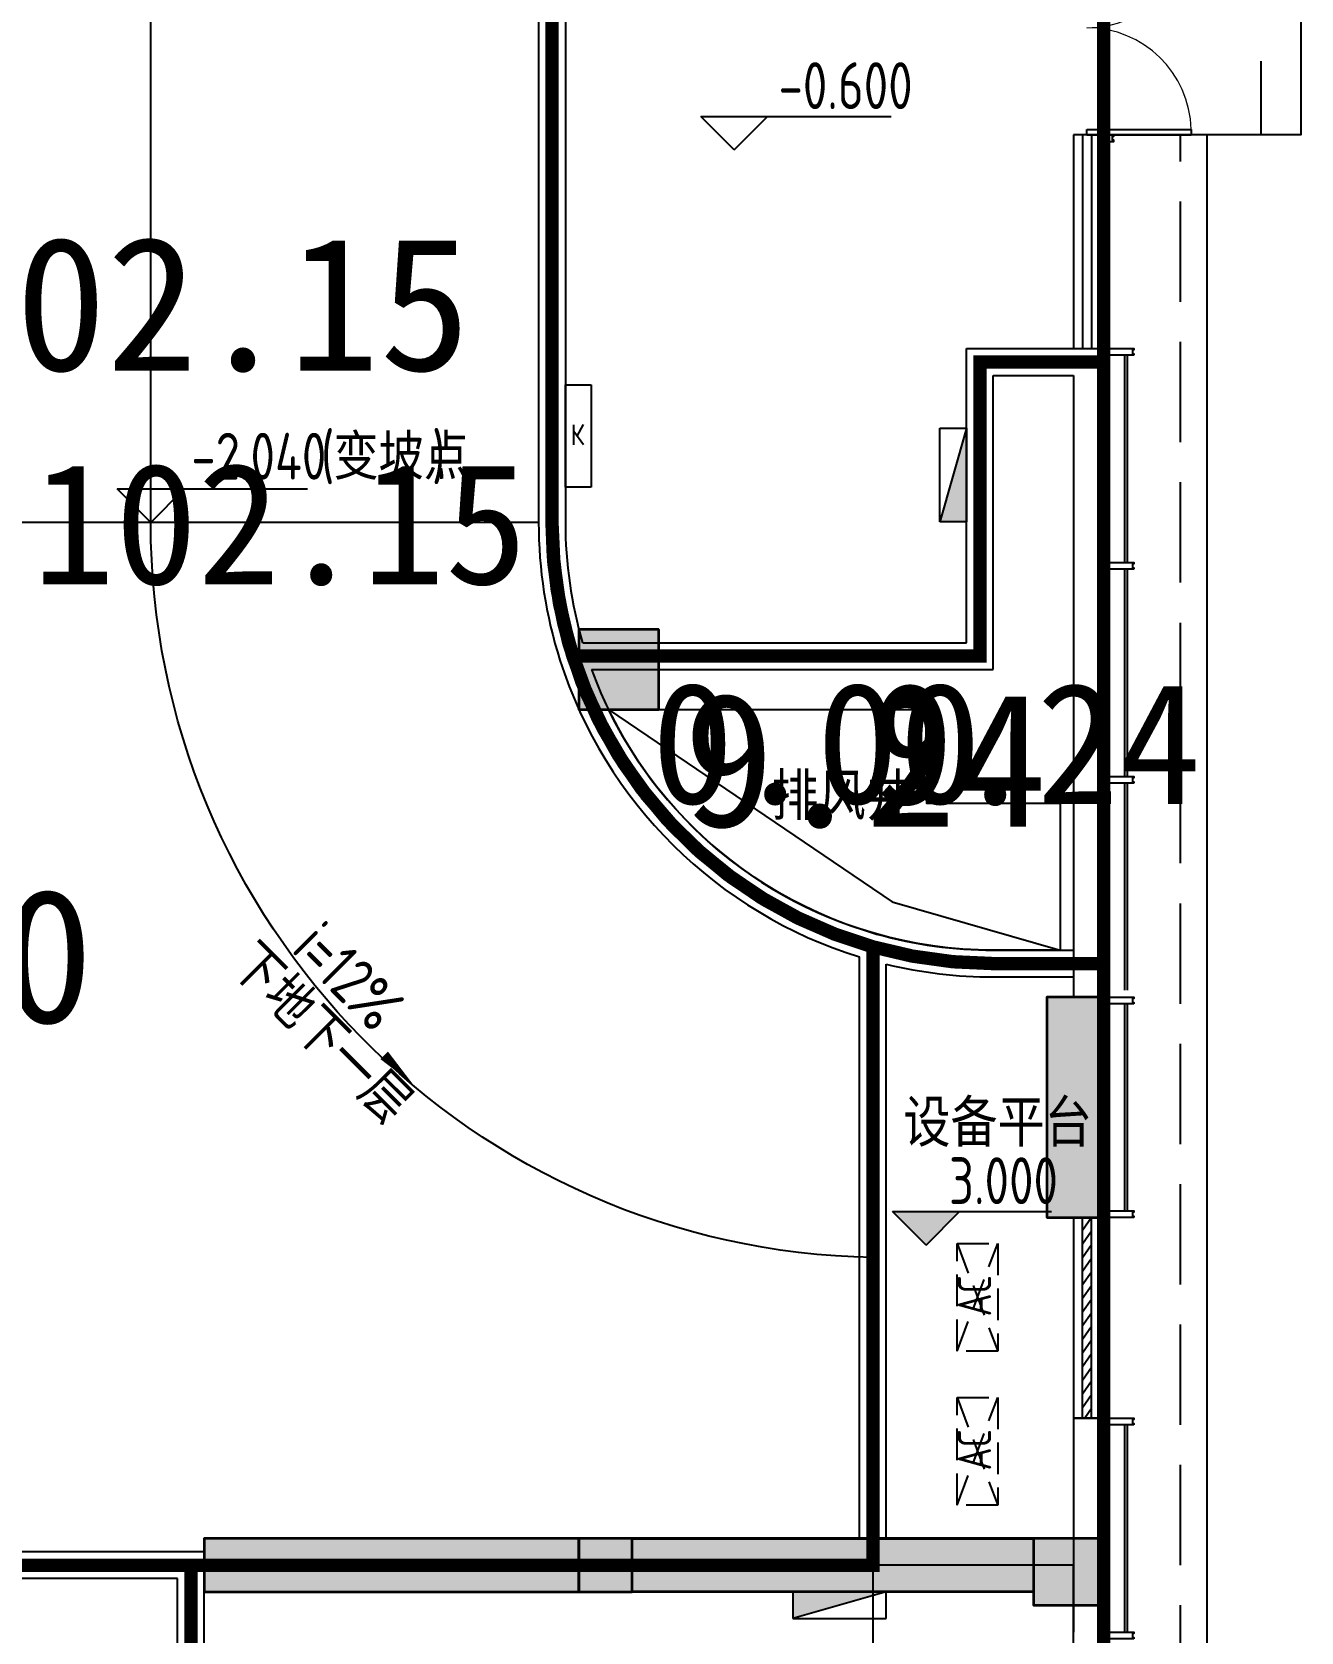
# Model space of a CAD drawing. Extents: x 513700 to 513844, y -232466 to -232398.
# Drawn here: x 513814.88 to 513824.37, y -232430.69 to -232418.73 of the extents above; entities that cross this region are included whole.
import ezdxf

# ---------------------------------------------------------------- set-up
doc = ezdxf.new("R2010")
doc.units = 0
doc.header["$LTSCALE"] = 1000
for name, pattern in [('$1$DASH', [0.35, 0.25, -0.1]), ('CACHE2', [0.1875, 0.125, -0.0625]), ('CONTINOUS', [0]), ('DASH', [0.35, 0.25, -0.1])]:
    doc.linetypes.add(name, pattern=pattern)
doc.layers.get('0').update_dxf_attribs({"color": 252})
for name, color, linetype in [('$0$A-ANNO-100-TXT', 252, 'Continuous'), ('$0$AA-空调', 252, '$1$DASH'), ('$面积结果', 7, 'Continuous'), ('6#-造型-1F（实施版）金属型材-METAL-S', 253, 'Continuous'), ('6#-造型-银白色铝板', 252, 'Continuous'), ('A-ANNO-100-DIM-E', 253, 'Continuous'), ('A-ANNO-100-TXT', 252, 'Continuous'), ('A-ANNO-20-SYMB', 252, 'Continuous'), ('A-DOOR', 252, 'Continuous'), ('A-HOLE-E', 253, 'Continuous'), ('A-PATT-COLU', 253, 'Continuous'), ('A-STAIR', 252, 'Continuous'), ('A-STONE-S', 253, 'Continuous'), ('A-STR-CONC-B', 252, 'Continuous'), ('A-STR-CONC-C', 253, 'Continuous'), ('A-WALL-S', 252, 'Continuous'), ('A-WINDOW', 253, 'Continuous'), ('AA-DIM_SYMB', 253, 'Continuous'), ('AA-STAIR', 252, 'Continuous'), ('PUB_HATCH', 252, 'Continuous'), ('PUB_TEXT', 252, 'Continuous'), ('建-空调', 253, 'DASH'), ('降板', 253, 'Continuous'), ('面积', 6, 'Continuous')]:
    doc.layers.add(name, color=color, linetype=linetype)
for name, color, linetype, lineweight in [('P-FIRE-FH', 252, 'Continuous', 25), ('S-COLU', 252, 'Continuous', 35), ('S-COLU-HATC', 252, 'Continuous', 25), ('S-WALL', 252, 'Continuous', 35), ('S-WALL-HATC', 252, 'Continuous', 25), ('面积-不计容-地下室-1', 4, 'Continuous', 0), ('面积-计容-住宅-1', 1, 'Continuous', 0), ('面积-计容-餐饮便利店-1', 3, 'Continuous', 0)]:
    doc.layers.add(name, color=color, linetype=linetype, lineweight=lineweight)
doc.styles.add('_TCH_SPACE', font='TSSDENG.shx', dxfattribs={"width": 0.8, "height": 5, "bigfont": 'hztxt.shx'})
doc.styles.add('DIM_FONT', font='SIMPLEX', dxfattribs={"width": 0.7, "bigfont": 'GBCBIG'})
doc.styles.add('dw', font='simhei.ttf')
doc.styles.add('TYDG_02', font='TSSDENG.shx', dxfattribs={"width": 0.8, "bigfont": 'hztxt.shx'})

# ---------------------------------------------------------------- blocks, each defined once
blk = doc.blocks.new('2新72A$C0EC5048D')
at = {"layer": 'S-COLU-HATC'}
for points in [[(-3200, 17500), (-3800, 17500), (-3800, 16900), (-3200, 16900)], [(-3400, 10700), (-3800, 10700), (-3800, 10300), (-3400, 10300)], [(100, 10700), (-400, 10700), (-400, 10200), (100, 10200)]]:
    blk.add_hatch(color=256, dxfattribs=at).paths.add_polyline_path(points)
at = {"layer": 'S-WALL-HATC'}
for points in [[(-300, 13100), (100, 13100), (100, 14750), (-300, 14750)], [(-3800, 10700), (-6600, 10700), (-6600, 10300), (-3800, 10300)], [(-3400, 10700), (-400, 10700), (-400, 10300), (-3400, 10300)]]:
    blk.add_hatch(color=256, dxfattribs=at).paths.add_polyline_path(points)
at = {"layer": 'S-COLU', "elevation": 0}
for points in [[(-3200, 17500), (-3800, 17500), (-3800, 16900), (-3200, 16900)], [(-3400, 10700), (-3800, 10700), (-3800, 10300), (-3400, 10300)], [(100, 10700), (-400, 10700), (-400, 10200), (100, 10200)]]:
    blk.add_lwpolyline(points, close=True, dxfattribs=at)
at = {"layer": 'S-WALL', "elevation": 0}
for points in [[(-300, 13100), (100, 13100), (100, 14750), (-300, 14750)], [(-3800, 10700), (-6600, 10700), (-6600, 10300), (-3800, 10300)], [(-400, 10700), (-3400, 10700)], [(-3400, 10700), (-400, 10700), (-400, 10300), (-3400, 10300)]]:
    blk.add_lwpolyline(points, close=True, dxfattribs=at)
blk = doc.blocks.new('2新12$TwtSys$00000434')
for p, q in [((-0.5, 0.5), (-0.5, -0.5)), ((-0.5, -0.5), (0.5, 0.5)), ((0.5, 0.5), (-0.5, 0.5)), ((0.5, -0.5), (0.5, 0.5)), ((-0.5, -0.5), (0.5, -0.5))]:
    blk.add_line(p, q)
blk.add_solid([(0.5, -0.5), (0.5, 0.5), (-0.5, -0.5)])
blk = doc.blocks.new('2新83A$C6440205E')
at = {"layer": 'P-FIRE-FH', "yscale": 200, "zscale": 700}
for p, xscale, rotation in [((32500, 18655), -700, 90), ((31650, 10200), 700, 180)]:
    blk.add_blockref('2新12$TwtSys$00000434', p, dxfattribs=dict(at, xscale=xscale, rotation=rotation))
blk = doc.blocks.new('2新01$0$HD高低位双层挂式空调室外机')
at = {"layer": '$0$AA-空调'}
for p, q in [((0, 320), (850, 0)), ((850, 320), (0, 0))]:
    blk.add_line(p, q, dxfattribs=at)
blk.add_lwpolyline([(850, 0), (0, 0), (0, 320), (850, 320)], close=True, dxfattribs=at)
at = {"layer": '$0$A-ANNO-100-TXT', "style": 'TYDG_02', "width": 0.8}
blk.add_text('AC', height=263.4, dxfattribs=at).set_placement((275, 52))
blk = doc.blocks.new('2新154_FZH')
blk.add_lwpolyline([(-0.5, -0.5), (0.5, -0.5), (0.5, 0.5), (-0.5, 0.5)], close=True)
at = {"layer": 'PUB_HATCH'}
blk.add_solid([(-0.5, -0.5), (0.5, -0.5), (-0.5, 0.5), (0.5, 0.5)], dxfattribs=at)
blk = doc.blocks.new('2新231F柱')
at = {"layer": 'A-PATT-COLU'}
for points in [[(-39562, -21598), (-39562, -21198), (-42362, -21198), (-42362, -21598)], [(-39162, -21198), (-39162, -21598), (-36162, -21598), (-36162, -21198)]]:
    blk.add_hatch(color=256, dxfattribs=at).paths.add_polyline_path(points)
at = {"layer": 'A-STR-CONC-B'}
for p, q in [((-42362, -21198), (-39562, -21198)), ((-42362, -21198), (-42362, -21598)), ((-39162, -21198), (-36162, -21198)), ((-42362, -21598), (-39562, -21598)), ((-39162, -21598), (-36162, -21598))]:
    blk.add_line(p, q, dxfattribs=at)
at = {"layer": 'A-STR-CONC-C'}
for p, xscale, yscale, zscale, rotation in [((-39262, -14698), 599.9999999998963, 599.9999999998963, 599.9999999998963, 270), ((-35862, -17973), 1649.999999999905, 400.0011444842676, 400.0011444842676, 270.0000000000056), ((-39362, -21398), 399.9999999997817, 399.9999999997817, 399.9999999997817, 359.9999999999652), ((-35912, -21448), 499.99999999996, 499.99999999996, 499.99999999996, 270.0000000000075)]:
    blk.add_blockref('2新154_FZH', p, dxfattribs=dict(at, xscale=xscale, yscale=yscale, zscale=zscale, rotation=rotation))
blk = doc.blocks.new('2新84A$C7F1512ED')
at = {"layer": 'A-ANNO-100-DIM-E'}
for p, q in [((-2900, -9300), (-3150, -9050)), ((-3150, -9050), (-1727, -9050)), ((-2900, -9300), (-2650, -9050))]:
    blk.add_line(p, q, dxfattribs=at)
at = {"layer": 'A-ANNO-20-SYMB'}
blk.add_lwpolyline([(-2357, -12083, 0, 0, 0), (-943, -13498, 0, 80, 0), (-1155, -13286, 0, 0, 0)], format="xyseb", dxfattribs=at)
at = {"layer": 'AA-DIM_SYMB'}
blk.add_lwpolyline([(2498, -14799, -0.408771), (-2900, -9300), (-2900, 3100)], format="xyb", dxfattribs=at)
at = {"layer": 'AA-STAIR', "ltscale": 10}
blk.add_lwpolyline([(0, -9300), (-5000, -9300)], dxfattribs=at)
at = {"layer": 'PUB_TEXT', "color": 7, "style": 'TYDG_02', "width": 0.8}
for s, p in [('(', (-1627, -8980)), (')', (-796, -8980)), ('-2.040', (-2597, -8980))]:
    blk.add_text(s, height=350, dxfattribs=at).set_placement(p)
at = {"layer": 'PUB_TEXT', "color": 7, "style": 'TYDG_02'}
blk.add_text('变坡点', height=337.6, dxfattribs=at).set_placement((-1534, -8980))
at = {"layer": 'PUB_TEXT', "color": 7, "style": 'TYDG_02', "width": 0.8}
blk.add_text('i=12%', height=350, rotation=315, dxfattribs=at).set_placement((-1859, -12504))
at = {"layer": 'PUB_TEXT', "color": 7, "style": 'TYDG_02'}
blk.add_text('下地下一层', height=337.6, rotation=315, dxfattribs=at).set_placement((-2340, -12643))
blk = doc.blocks.new('2新164a-waraet5465478')
at = {"layer": '6#-造型-1F（实施版）金属型材-METAL-S'}
blk.add_lwpolyline([(2224547, 326871), (2224547, 327121), (2224597, 327121), (2224597, 326871), (2224587, 326871), (2224587, 326881), (2224557, 326881), (2224557, 326871)], close=True, dxfattribs=at)
blk = doc.blocks.new('2新157a-dahsedfweo334')
at = {"layer": '6#-造型-1F（实施版）金属型材-METAL-S'}
blk.add_lwpolyline([(2186872, 353421), (2186922, 353421), (2186922, 353521), (2186912, 353521), (2186912, 353511), (2186882, 353511), (2186882, 353521), (2186872, 353521)], close=True, dxfattribs=at)
blk = doc.blocks.new('2新75A$C42150BCA')
at = {"layer": 'A-STONE-S'}
for points in [[(33780, 19550), (33780, 18000)], [(33800, 19550), (33800, 18000)], [(33780, 17950), (33780, 16400)], [(33800, 17950), (33800, 16400)], [(33780, 16350), (33780, 14800)], [(33800, 16350), (33800, 14800)], [(33780, 14700), (33780, 13150)], [(33800, 14700), (33800, 13150)], [(33780, 11550), (33780, 10000)], [(33800, 11550), (33800, 10000)]]:
    blk.add_lwpolyline(points, dxfattribs=at)
at = {"layer": '6#-造型-银白色铝板'}
for name, p, rotation in [('2新157a-dahsedfweo334', (-319821, 2208072), 270), ('2新164a-waraet5465478', (360721, -2204997), 90), ('2新164a-waraet5465478', (360721, -2206597), 90), ('2新164a-waraet5465478', (360721, -2208197), 90), ('2新164a-waraet5465478', (360721, -2209847), 90), ('2新164a-waraet5465478', (360721, -2211447), 90), ('2新164a-waraet5465478', (360721, -2212997), 90), ('2新164a-waraet5465478', (360721, -2214597), 90)]:
    blk.add_blockref(name, p, dxfattribs=dict(at, rotation=rotation))
blk = doc.blocks.new('2新04$DorLib2D$00000002')
for p, q in [((-0.5, 0), (-0.5, 0.4875)), ((-0.475, 0.4875), (-0.5, 0.4875)), ((-0.475, 0), (-0.475, 0.4875)), ((0.475, 0), (0.475, 0.4875)), ((0.475, 0.4875), (0.5, 0.4875)), ((0.5, 0), (0.5, 0.4875)), ((-0.5, 0), (-0.475, 0)), ((0.5, 0), (0.475, 0))]:
    blk.add_line(p, q)
at = {"lineweight": 13}
for centre, start, end in [((-0.4875, 0), 0, 88.53072), ((0.4875, 0), 91.46928, 180)]:
    blk.add_arc(centre, 0.4875, start, end, dxfattribs=at)
blk = doc.blocks.new('2新14$WINLIB2D$00000039')
at = {"color": 0}
for points in [[(-0.5, 0.5), (-0.5, -0.5)], [(0.5, 0.5), (-0.5, 0.5)], [(0.5, -0.5), (0.5, 0.5)], [(-0.5, 0.1667), (0.5, 0.1667)], [(-0.3839, -0.1667), (-0.448, 0.1667)], [(-0.3159, -0.1667), (-0.38, 0.1667)], [(-0.2479, -0.1667), (-0.312, 0.1667)], [(-0.1799, -0.1667), (-0.244, 0.1667)], [(-0.1119, -0.1667), (-0.176, 0.1667)], [(-0.0439, -0.1667), (-0.108, 0.1667)], [(0.0241, -0.1667), (-0.04, 0.1667)], [(0.0921, -0.1667), (0.028, 0.1667)], [(0.16, -0.1667), (0.0959, 0.1667)], [(0.228, -0.1667), (0.1639, 0.1667)], [(0.296, -0.1667), (0.2319, 0.1667)], [(0.364, -0.1667), (0.2999, 0.1667)], [(0.432, -0.1667), (0.3679, 0.1667)], [(0.5, -0.1667), (0.4359, 0.1667)], [(-0.4519, -0.1667), (-0.5, 0.0836)], [(-0.5, -0.1667), (0.5, -0.1667)], [(0.5, -0.5), (-0.5, -0.5)]]:
    blk.add_lwpolyline(points, dxfattribs=at)

msp = doc.modelspace()

# ---------------------------------------------------------------- hatches: boundary and pattern name
at = {"layer": 'A-ANNO-100-DIM-E'}
msp.add_hatch(color=252, dxfattribs=at).paths.add_polyline_path([(513821.567, -232427.799), (513821.317, -232427.549), (513821.817, -232427.549)])

# ---------------------------------------------------------------- linework, layer by layer
at = {"color": 252, "linetype": 'DASH', "ltscale": 0.003}
for points in [[(513822.87, -232417.894), (513824.07, -232417.894), (513824.07, -232419.494), (513822.87, -232419.494)], [(513823.47, -232432.294), (513823.47, -232419.494)]]:
    msp.add_lwpolyline(points, dxfattribs=at)
at = {"color": 252, "linetype": 'CACHE2'}
msp.add_lwpolyline([(513823.67, -232432.294), (513823.67, -232419.494)], dxfattribs=at)
at = {"color": 252}
msp.add_lwpolyline([(513821.17, -232434.694), (513822.67, -232434.694), (513822.67, -232430.194), (513821.17, -232430.194)], close=True, dxfattribs=at)
at = {"layer": 'A-ANNO-100-DIM-E', "color": 252}
for p, q in [((513820.132, -232419.608), (513819.882, -232419.358)), ((513819.882, -232419.358), (513821.305, -232419.358)), ((513820.132, -232419.608), (513820.382, -232419.358)), ((513821.567, -232427.799), (513821.317, -232427.549)), ((513821.317, -232427.549), (513822.504, -232427.549)), ((513821.567, -232427.799), (513821.817, -232427.549))]:
    msp.add_line(p, q, dxfattribs=at)
at = {"layer": 'A-DOOR', "color": 252}
msp.add_line((513822.87, -232417.894), (513822.87, -232419.494), dxfattribs=at)
at = {"layer": 'A-HOLE-E', "color": 252}
msp.add_lwpolyline([(513822.57, -232424.494), (513822.57, -232425.594), (513822.07, -232425.594, -0.287008), (513819.193, -232423.794), (513819.57, -232423.794), (513819.57, -232423.794), (513821.57, -232423.794), (513821.57, -232424.494)], format="xyb", close=True, dxfattribs=at)
msp.add_lwpolyline([(513819.193, -232423.794), (513821.314, -232425.231), (513822.57, -232425.594)], dxfattribs=at)
at = {"layer": 'A-STAIR', "color": 252}
msp.add_lwpolyline([(513822.87, -232417.894), (513824.37, -232417.894), (513824.37, -232419.494), (513822.87, -232419.494)], dxfattribs=at)
at = {"layer": 'A-WALL-S', "color": 252}
for p, q in [((513818.67, -232413.094), (513818.67, -232422.394)), ((513818.87, -232413.294), (513818.87, -232422.394)), ((513821.87, -232423.294), (513821.87, -232421.094)), ((513821.87, -232421.094), (513822.87, -232421.094)), ((513822.87, -232421.094), (513822.87, -232425.944)), ((513822.07, -232423.494), (513822.07, -232421.294)), ((513822.07, -232421.294), (513822.67, -232421.294)), ((513822.67, -232421.294), (513822.67, -232425.944)), ((513819, -232423.294), (513821.87, -232423.294)), ((513819.065, -232423.494), (513822.07, -232423.494)), ((513821.07, -232429.994), (513821.07, -232425.643)), ((513822.07, -232425.594), (513822.67, -232425.594)), ((513822.67, -232425.594), (513822.67, -232425.794)), ((513821.27, -232429.994), (513821.27, -232425.698)), ((513822.07, -232425.794), (513822.67, -232425.794)), ((513822.87, -232425.944), (513822.67, -232425.944)), ((513822.87, -232427.594), (513822.67, -232427.594)), ((513822.67, -232429.094), (513822.67, -232430.694)), ((513822.87, -232429.094), (513822.87, -232430.694)), ((513821.07, -232429.994), (513821.27, -232429.994)), ((513816.17, -232430.094), (513813.57, -232430.094)), ((513816.17, -232437.094), (513816.17, -232430.094)), ((513815.97, -232430.294), (513813.57, -232430.294)), ((513815.97, -232437.294), (513815.97, -232430.294))]:
    msp.add_line(p, q, dxfattribs=at)
for points in [[(513822.87, -232427.594), (513822.67, -232427.594)], [(513822.87, -232429.094), (513822.67, -232429.094)]]:
    msp.add_lwpolyline(points, dxfattribs=at)
for radius, start, end in [(3.4, 180, 197.6398), (3.2, 180, 196.3349), (3.4, 197.6398, 252.8954), (3.2, 200.1056, 254.1773), (3.2, 254.1773, 270.0001), (3.4, 256.391, 270.0001)]:
    msp.add_arc((513822.07, -232422.394), radius, start, end, dxfattribs=at)
at = {"layer": 'A-WINDOW', "color": 252}
for p, q in [((513822.67, -232419.494), (513822.67, -232421.094)), ((513822.737, -232419.494), (513822.737, -232421.094)), ((513822.804, -232419.494), (513822.804, -232421.094)), ((513822.87, -232419.494), (513822.87, -232421.094))]:
    msp.add_line(p, q, dxfattribs=at)
msp.add_lwpolyline([(513822.87, -232419.494), (513822.67, -232419.494)], dxfattribs=at)
at = {"layer": '建-空调', "color": 252, "ltscale": 10}
msp.add_lwpolyline([(513818.87, -232421.366), (513819.062, -232421.366), (513819.062, -232422.131), (513818.87, -232422.131)], close=True, dxfattribs=at)
at = {"layer": '面积-不计容-地下室-1', "linetype": 'DASH', "ltscale": 0.003, "const_width": 0.1}
msp.add_lwpolyline([(513818.77, -232422.394), (513818.77, -232413.069), (513813.57, -232413.069), (513813.57, -232429.594), (513813.57, -232430.194), (513821.17, -232430.194), (513821.17, -232425.569, -0.335437)], format="xyb", close=True, dxfattribs=at)
at = {"layer": '面积-计容-住宅-1'}
msp.add_line((513818.917, -232423.394), (513821.97, -232423.394), dxfattribs=at)
at = {"layer": '面积-计容-住宅-1', "const_width": 0.1}
msp.add_lwpolyline([(513822.895, -232421.194), (513821.97, -232421.194), (513821.97, -232423.394), (513818.926, -232423.394, 0.251803), (513821.17, -232425.569, 0.069167), (513822.07, -232425.694), (513822.895, -232425.694)], format="xyb", close=True, dxfattribs=at)
at = {"layer": '面积-计容-住宅-1'}
msp.add_lwpolyline([(513818.77, -232422.394, 0.414214), (513822.07, -232425.694)], format="xyb", dxfattribs=at)
at = {"layer": '面积-计容-住宅-1', "const_width": 0.1}
msp.add_lwpolyline([(513816.07, -232430.194), (513813.57, -232430.194), (513813.57, -232429.594), (513789.145, -232429.594), (513789.145, -232433.294), (513800.42, -232433.294), (513800.42, -232434.694), (513802.22, -232434.694), (513802.22, -232439.419), (513804.17, -232439.419), (513804.17, -232434.694), (513814.27, -232434.694), (513814.27, -232440.819), (513816.67, -232440.819), (513816.67, -232437.194), (513816.07, -232437.194)], close=True, dxfattribs=at)
at = {"layer": '面积-计容-餐饮便利店-1', "color": 3, "const_width": 0.1}
for points in [[(513822.895, -232413.069), (513818.77, -232413.069), (513818.77, -232422.394, 0.07712), (513818.926, -232423.394), (513821.97, -232423.394), (513821.97, -232421.194), (513822.895, -232421.194)], [(513822.895, -232425.694), (513822.07, -232425.694, -0.069167), (513821.17, -232425.569), (513821.17, -232430.194), (513816.07, -232430.194), (513816.07, -232437.194), (513816.67, -232437.194), (513816.67, -232440.819), (513822.895, -232440.819)]]:
    msp.add_lwpolyline(points, format="xyb", close=True, dxfattribs=at)

# ---------------------------------------------------------------- block references
at = {"color": 252, "xscale": 0.001, "yscale": 0.001, "zscale": 0.001}
for name, p in [('2新84A$C7F1512ED', (513818.67, -232413.094)), ('2新75A$C42150BCA', (513789.27, -232440.694)), ('2新231F柱', (513858.532, -232408.796))]:
    msp.add_blockref(name, p, dxfattribs=at)
at = {"color": 252, "xscale": 0.0009490427523385, "yscale": 0.0009490427523385, "zscale": 0.0009490427523385, "rotation": 90}
for p in [(513822.103, -232428.594), (513822.103, -232429.746)]:
    msp.add_blockref('2新01$0$HD高低位双层挂式空调室外机', p, dxfattribs=at)
at = {"layer": 'A-DOOR', "color": 252, "xscale": 1.600000000000001, "yscale": 1.600000000000001, "zscale": 0.2, "rotation": 270.0000024871181}
msp.add_blockref('2新04$DorLib2D$00000002', (513822.77, -232418.694), dxfattribs=at)
at = {"layer": 'A-WINDOW', "color": 252, "xscale": -1.5, "yscale": -0.2, "zscale": 0.2, "rotation": 270.0000007139049}
msp.add_blockref('2新14$WINLIB2D$00000039', (513822.77, -232428.344), dxfattribs=at)
at = {"layer": '降板', "color": 252, "xscale": 0.001, "yscale": 0.001, "zscale": 0.001}
msp.add_blockref('2新72A$C0EC5048D', (513822.77, -232440.694), dxfattribs=at)
at = {"layer": '面积', "color": 252, "xscale": 0.001, "yscale": 0.001, "zscale": 0.001}
msp.add_blockref('2新83A$C6440205E', (513789.27, -232440.694), dxfattribs=at)

# ---------------------------------------------------------------- texts
at = {"layer": '$面积结果', "color": 4, "style": 'dw'}
msp.add_text('102.15', height=0.9065, dxfattribs=at).set_placement((513814.886, -232422.856))
at = {"layer": '$面积结果', "color": 1, "style": 'dw'}
for s, p in [('0.00', (513819.514, -232424.497)), ('9.24', (513821.159, -232424.501))]:
    msp.add_text(s, height=0.9065, dxfattribs=at).set_placement(p)
at = {"color": 252, "linetype": 'CONTINOUS', "style": 'DIM_FONT', "text_generation_flag": 4, "width": 0.8}
msp.add_text('K', height=0.151, rotation=0.2323, dxfattribs=at).set_placement((513818.912, -232421.663))
at = {"layer": 'A-ANNO-100-DIM-E', "color": 252, "style": 'TYDG_02', "width": 0.8}
for s, p in [('-0.600', (513820.464, -232419.302)), ('3.000', (513821.738, -232427.493))]:
    msp.add_text(s, height=0.35, dxfattribs=at).set_placement(p)
at = {"layer": 'A-ANNO-100-TXT', "color": 252, "style": '_TCH_SPACE'}
for s, p in [('排风井', (513820.41, -232424.621)), ('排风井', (513820.41, -232424.621)), ('设备平台', (513821.397, -232427.064))]:
    msp.add_text(s, height=0.3526, dxfattribs=at).set_placement(p)
at = {"layer": '面积-不计容-地下室-1', "linetype": 'DASH', "ltscale": 3, "style": 'dw'}
msp.add_text('102.15', height=1, dxfattribs=at).set_placement((513814.079, -232421.258))
at = {"layer": '面积-计容-住宅-1', "style": 'dw'}
for s, p in [('9.24', (513819.752, -232424.669)), ('4.90', (513812.619, -232426.136))]:
    msp.add_text(s, height=1, dxfattribs=at).set_placement(p)

doc.saveas('drawing.dxf')
